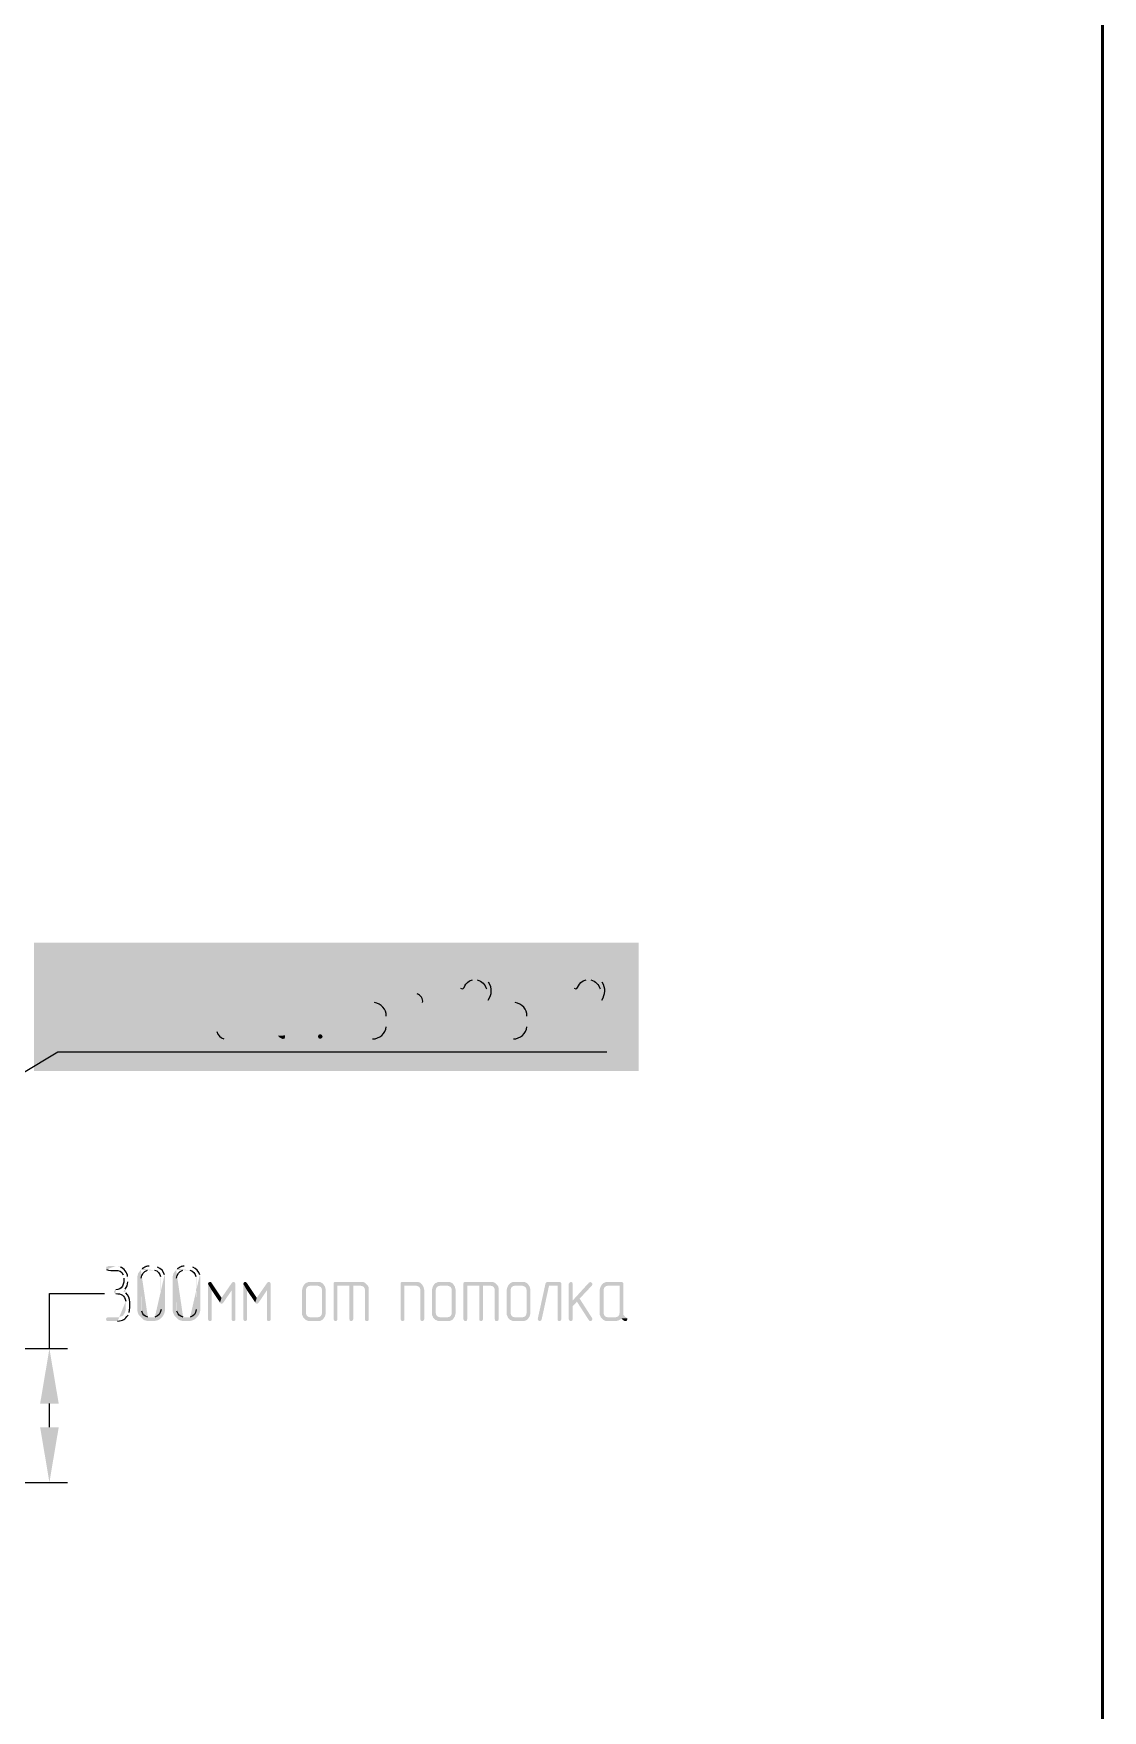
# Model space of a CAD drawing. Header units: millimetres. Extents: x -211 to 10565, y -2293 to 2244.
# Drawn here: x 5433.8 to 5492.1, y -217.3 to -125.8 of the extents above; entities that cross this region are included whole.
import ezdxf

# ---------------------------------------------------------------- set-up
doc = ezdxf.new("R2010")
doc.units = ezdxf.units.MM
doc.layers.add('PDF _Геометрия', color=7, linetype='Continuous')
doc.layers.add('PDF _Сплошная заливка', color=7, linetype='Continuous')

msp = doc.modelspace()

# ---------------------------------------------------------------- hatches: boundary and pattern name
at = {"layer": 'PDF _Сплошная заливка', "transparency": 33554559}
for points in [[(5435.676, -177.158), (5435.592, -177.2), (5435.549, -177.285), (5435.549, -180.015), (5435.57, -180.099), (5435.697, -180.353), (5435.782, -180.438), (5435.846, -180.48), (5435.93, -180.544), (5436.099, -180.628), (5436.184, -180.649), (5436.628, -180.649), (5436.734, -180.628), (5436.988, -180.501), (5437.073, -180.438), (5436.29, -180.396), (5436.205, -180.396), (5436.121, -180.374), (5436.015, -180.311), (5435.888, -180.184), (5435.824, -180.099), (5435.803, -179.994), (5435.803, -177.285), (5435.761, -177.2)], [(5437.157, -177.158), (5437.073, -177.2), (5437.03, -177.285), (5437.03, -180.015), (5437.009, -180.099), (5436.967, -180.184), (5436.882, -180.269), (5436.819, -180.311), (5436.65, -180.396), (5436.29, -180.396), (5437.073, -180.438), (5437.136, -180.353), (5437.179, -180.269), (5437.242, -180.184), (5437.263, -180.099), (5437.284, -179.994), (5437.284, -177.285), (5437.242, -177.2)], [(5439.4, -177.158), (5437.898, -177.158), (5437.813, -177.2), (5437.792, -177.285), (5437.813, -177.37), (5437.919, -177.412), (5438.533, -177.412), (5438.533, -180.544), (5438.575, -180.628), (5438.66, -180.649), (5438.744, -180.628), (5438.744, -180.607), (5438.787, -180.523), (5438.787, -177.412), (5439.422, -177.412), (5439.506, -177.37), (5439.527, -177.285), (5439.485, -177.2)], [(5441.03, -177.158), (5440.141, -177.158), (5440.056, -177.2), (5440.035, -177.285), (5440.035, -180.544), (5440.078, -180.628), (5440.162, -180.649), (5440.247, -180.628), (5440.247, -180.607), (5440.289, -180.523), (5440.289, -179.147), (5441.136, -179.147), (5441.22, -179.126), (5441.305, -179.105), (5441.411, -179.062), (5441.474, -178.999), (5441.559, -178.935), (5440.289, -178.914), (5440.289, -177.412), (5441.03, -177.412), (5441.559, -177.37), (5441.495, -177.327), (5441.411, -177.264), (5441.326, -177.221), (5441.22, -177.179), (5441.136, -177.179)], [(5441.559, -177.37), (5441.03, -177.412), (5441.114, -177.412), (5441.22, -177.454), (5441.305, -177.497), (5441.39, -177.56), (5441.432, -177.624), (5441.495, -177.708), (5441.517, -177.814), (5441.517, -178.512), (5441.495, -178.597), (5441.453, -178.682), (5441.305, -178.83), (5441.22, -178.872), (5441.136, -178.893), (5441.03, -178.914), (5440.289, -178.914), (5441.559, -178.935), (5441.622, -178.872), (5441.665, -178.787), (5441.728, -178.703), (5441.749, -178.618), (5441.77, -178.512), (5441.77, -177.751), (5441.728, -177.624), (5441.686, -177.539), (5441.622, -177.454)], [(5448.161, -177.158), (5448.076, -177.2), (5448.055, -177.285), (5448.055, -178.153), (5447.907, -178.153), (5447.843, -178.216), (5447.801, -178.28), (5447.843, -178.364), (5447.843, -178.385), (5447.928, -178.406), (5448.055, -178.406), (5448.055, -180.544), (5448.076, -180.628), (5448.161, -180.649), (5448.267, -180.628), (5448.267, -180.607), (5448.288, -180.523), (5448.288, -178.406), (5448.669, -178.406), (5448.753, -178.364), (5448.796, -178.28), (5448.753, -178.195), (5448.669, -178.153), (5448.288, -178.153), (5448.288, -177.285), (5448.246, -177.2)], [(5445.854, -178.385), (5445.791, -178.47), (5445.77, -178.555), (5445.749, -178.66), (5445.749, -180.142), (5445.77, -180.247), (5445.791, -180.332), (5445.833, -180.438), (5445.897, -180.501), (5445.981, -180.565), (5446.151, -180.649), (5446.785, -180.649), (5446.891, -180.628), (5446.976, -180.607), (5447.061, -180.544), (5447.124, -180.48), (5447.505, -180.459), (5447.42, -180.417), (5446.256, -180.396), (5446.151, -180.374), (5446.087, -180.332), (5446.024, -180.247), (5446.003, -180.142), (5446.003, -178.66), (5446.024, -178.555), (5446.151, -178.428), (5446.256, -178.406), (5446.997, -178.406)], [(5447.124, -178.153), (5446.256, -178.153), (5446.151, -178.174), (5446.066, -178.195), (5445.981, -178.237), (5445.897, -178.322), (5445.854, -178.385), (5446.997, -178.406), (5446.997, -180.142), (5446.976, -180.247), (5446.934, -180.332), (5446.849, -180.374), (5446.764, -180.396), (5446.256, -180.396), (5447.42, -180.417), (5447.357, -180.374), (5447.293, -180.311), (5447.272, -180.247), (5447.251, -180.142), (5447.251, -178.258), (5447.209, -178.195)], [(5453.62, -178.385), (5453.536, -178.555), (5453.536, -180.247), (5453.557, -180.332), (5453.62, -180.438), (5453.747, -180.565), (5453.917, -180.649), (5454.911, -180.649), (5454.996, -180.607), (5455.017, -180.523), (5454.975, -180.438), (5454.89, -180.396), (5454.022, -180.396), (5453.938, -180.374), (5453.853, -180.332), (5453.79, -180.247), (5453.79, -179.528), (5454.932, -179.528), (5454.996, -179.486), (5455.017, -179.401), (5453.79, -179.274), (5453.79, -178.555), (5453.853, -178.491), (5453.938, -178.428), (5454.022, -178.406), (5454.53, -178.406)], [(5461.344, -178.153), (5461.238, -178.195), (5461.217, -178.28), (5461.217, -178.343), (5461.809, -179.401), (5461.957, -179.655), (5462.465, -180.586), (5462.486, -180.607), (5462.571, -180.649), (5462.677, -180.607), (5462.698, -180.523), (5462.698, -180.459), (5462.106, -179.401), (5461.957, -179.147), (5461.45, -178.216), (5461.428, -178.195)], [(5462.571, -178.153), (5462.508, -178.174), (5462.465, -178.216), (5461.957, -179.147), (5462.106, -179.401), (5462.698, -178.343), (5462.698, -178.28), (5462.677, -178.195)], [(5461.809, -179.401), (5461.217, -180.459), (5461.217, -180.523), (5461.238, -180.607), (5461.344, -180.649), (5461.407, -180.628), (5461.45, -180.586), (5461.957, -179.655)], [(5447.505, -180.459), (5447.124, -180.48), (5447.23, -180.586), (5447.272, -180.607), (5447.357, -180.649), (5447.399, -180.649), (5447.484, -180.628), (5447.505, -180.523)], [(5449.431, -180.396), (5449.515, -180.438), (5449.557, -180.523), (5449.515, -180.607), (5449.431, -180.649), (5449.325, -180.607), (5449.304, -180.523), (5449.325, -180.438), (5449.409, -180.396)], [(5443.4, -193.917), (5443.336, -193.938), (5443.294, -194.023), (5443.506, -194.383), (5443.95, -195.039), (5444.035, -194.785), (5443.484, -193.959), (5443.442, -193.917)], [(5443.294, -194.023), (5443.294, -195.948), (5443.336, -196.033), (5443.4, -196.054), (5443.484, -196.033), (5443.506, -195.948), (5443.506, -194.383)], [(5444.691, -193.917), (5444.669, -193.917), (5444.606, -193.959), (5444.035, -194.785), (5443.95, -195.039), (5443.971, -195.081), (5444.035, -195.102), (5444.077, -195.102), (5444.14, -195.039), (5444.585, -194.383), (5444.796, -194.023), (5444.754, -193.938)], [(5444.796, -194.023), (5444.585, -194.383), (5444.585, -195.948), (5444.606, -196.033), (5444.691, -196.054), (5444.754, -196.033), (5444.775, -196.033), (5444.796, -195.948)], [(5445.325, -193.917), (5445.262, -193.938), (5445.22, -194.023), (5445.431, -194.383), (5445.876, -195.039), (5445.96, -194.785), (5445.41, -193.959), (5445.368, -193.917)], [(5445.22, -194.023), (5445.22, -195.948), (5445.262, -196.033), (5445.325, -196.054), (5445.41, -196.033), (5445.431, -195.948), (5445.431, -194.383)], [(5446.616, -193.917), (5446.595, -193.917), (5446.532, -193.959), (5445.96, -194.785), (5445.876, -195.039), (5445.897, -195.081), (5445.96, -195.102), (5446.003, -195.102), (5446.066, -195.039), (5446.51, -194.383), (5446.722, -194.023), (5446.68, -193.938)], [(5446.722, -194.023), (5446.51, -194.383), (5446.51, -195.948), (5446.532, -196.033), (5446.616, -196.054), (5446.68, -196.033), (5446.701, -196.033), (5446.722, -195.948)], [(5449.304, -193.917), (5448.775, -193.917), (5448.69, -193.959), (5448.626, -193.981), (5448.563, -194.044), (5448.521, -194.108), (5449.304, -194.129), (5449.367, -194.15), (5449.452, -194.192), (5449.494, -194.256), (5449.515, -194.34), (5449.515, -195.631), (5449.494, -195.716), (5449.452, -195.779), (5449.388, -195.822), (5449.304, -195.843), (5448.859, -195.843), (5448.499, -195.864), (5448.626, -195.991), (5448.69, -196.012), (5448.775, -196.054), (5449.367, -196.054), (5449.452, -196.033), (5449.536, -195.991), (5449.6, -195.927), (5449.684, -195.8), (5449.727, -195.631), (5449.727, -194.34), (5449.684, -194.171), (5449.6, -194.044), (5449.536, -193.981), (5449.452, -193.938), (5449.388, -193.917)], [(5451.652, -193.917), (5450.235, -193.917), (5450.171, -193.938), (5450.15, -194.023), (5450.15, -195.948), (5450.192, -196.033), (5450.256, -196.054), (5450.34, -196.033), (5450.362, -195.948), (5450.362, -194.129), (5451.652, -194.129), (5452.012, -194.108), (5451.885, -193.981), (5451.822, -193.938), (5451.737, -193.917)], [(5454.678, -193.917), (5453.895, -193.917), (5453.832, -193.938), (5453.811, -194.023), (5453.811, -195.948), (5453.853, -196.033), (5453.917, -196.054), (5454.001, -196.033), (5454.022, -195.948), (5454.022, -194.129), (5454.678, -194.129), (5455.017, -194.108), (5454.975, -194.044), (5454.911, -193.981), (5454.826, -193.938), (5454.763, -193.917)], [(5456.392, -193.917), (5455.863, -193.917), (5455.779, -193.959), (5455.715, -193.981), (5455.652, -194.044), (5455.609, -194.108), (5456.392, -194.129), (5456.456, -194.15), (5456.54, -194.192), (5456.583, -194.256), (5456.604, -194.34), (5456.604, -195.631), (5456.583, -195.716), (5456.54, -195.779), (5456.477, -195.822), (5456.392, -195.843), (5455.948, -195.843), (5455.588, -195.864), (5455.715, -195.991), (5455.779, -196.012), (5455.863, -196.054), (5456.456, -196.054), (5456.54, -196.033), (5456.625, -195.991), (5456.689, -195.927), (5456.773, -195.8), (5456.815, -195.631), (5456.815, -194.34), (5456.773, -194.171), (5456.689, -194.044), (5456.625, -193.981), (5456.54, -193.938), (5456.477, -193.917)], [(5458.741, -193.917), (5457.323, -193.917), (5457.26, -193.938), (5457.239, -194.023), (5457.239, -195.948), (5457.281, -196.033), (5457.345, -196.054), (5457.429, -196.033), (5457.45, -195.948), (5457.45, -194.129), (5458.741, -194.129), (5459.101, -194.108), (5458.974, -193.981), (5458.91, -193.938), (5458.826, -193.917)], [(5460.476, -193.917), (5459.947, -193.917), (5459.863, -193.959), (5459.799, -193.981), (5459.736, -194.044), (5459.693, -194.108), (5460.476, -194.129), (5460.54, -194.15), (5460.624, -194.192), (5460.667, -194.256), (5460.688, -194.34), (5460.688, -195.631), (5460.667, -195.716), (5460.624, -195.779), (5460.561, -195.822), (5460.476, -195.843), (5460.032, -195.843), (5459.672, -195.864), (5459.799, -195.991), (5459.863, -196.012), (5459.947, -196.054), (5460.54, -196.054), (5460.624, -196.033), (5460.709, -195.991), (5460.772, -195.927), (5460.857, -195.8), (5460.899, -195.631), (5460.899, -194.34), (5460.857, -194.171), (5460.772, -194.044), (5460.709, -193.981), (5460.624, -193.938), (5460.561, -193.917)], [(5462.486, -193.917), (5461.831, -193.917), (5461.767, -193.938), (5461.725, -194.002), (5461.302, -195.927), (5461.302, -195.948), (5461.344, -196.033), (5461.407, -196.054), (5461.471, -196.033), (5461.513, -195.97), (5461.915, -194.129), (5462.381, -194.129), (5462.592, -194.023), (5462.592, -194.002), (5462.55, -193.938)], [(5462.592, -194.023), (5462.381, -194.129), (5462.381, -195.948), (5462.402, -196.033), (5462.486, -196.054), (5462.55, -196.033), (5462.592, -195.948)], [(5463.1, -193.917), (5463.037, -193.959), (5462.994, -194.023), (5462.994, -195.948), (5463.037, -196.033), (5463.1, -196.054), (5463.185, -196.033), (5463.206, -195.948), (5463.206, -195.25), (5463.439, -194.996), (5463.206, -194.933), (5463.206, -194.023), (5463.185, -193.938)], [(5464.179, -193.917), (5464.095, -193.959), (5463.206, -194.933), (5463.439, -194.996), (5464.095, -196.012), (5464.116, -196.033), (5464.179, -196.054), (5464.243, -196.033), (5464.285, -195.948), (5464.264, -195.885), (5463.587, -194.827), (5464.264, -194.108), (5464.285, -194.023), (5464.243, -193.959)], [(5465.872, -193.917), (5465.026, -193.917), (5464.941, -193.959), (5464.878, -193.981), (5464.814, -194.044), (5464.772, -194.108), (5465.766, -194.129), (5465.766, -195.631), (5465.745, -195.716), (5465.703, -195.779), (5465.639, -195.822), (5465.555, -195.843), (5465.11, -195.843), (5466.126, -195.843), (5466.063, -195.822), (5466.02, -195.758), (5465.978, -195.716), (5465.978, -194.002), (5465.936, -193.938)], [(5448.521, -194.108), (5448.478, -194.192), (5448.457, -194.256), (5448.436, -194.34), (5448.436, -195.716), (5448.478, -195.8), (5448.499, -195.864), (5448.859, -195.843), (5448.775, -195.822), (5448.711, -195.779), (5448.669, -195.716), (5448.648, -195.631), (5448.648, -194.34), (5448.669, -194.256), (5448.711, -194.192), (5448.775, -194.15), (5448.859, -194.129), (5449.304, -194.129)], [(5451.229, -194.129), (5451.018, -194.129), (5451.018, -195.948), (5451.039, -196.033), (5451.123, -196.054), (5451.187, -196.033), (5451.229, -195.948)], [(5452.012, -194.108), (5451.652, -194.129), (5451.737, -194.15), (5451.8, -194.192), (5451.843, -194.256), (5451.864, -194.34), (5451.864, -195.948), (5451.885, -196.033), (5451.97, -196.054), (5452.054, -196.033), (5452.076, -195.948), (5452.076, -194.256), (5452.054, -194.171)], [(5455.017, -194.108), (5454.678, -194.129), (5454.742, -194.15), (5454.826, -194.192), (5454.869, -194.256), (5454.89, -194.34), (5454.89, -195.948), (5454.911, -196.033), (5454.996, -196.054), (5455.059, -196.033), (5455.101, -195.948), (5455.101, -194.34), (5455.059, -194.171)], [(5455.609, -194.108), (5455.567, -194.192), (5455.546, -194.256), (5455.525, -194.34), (5455.525, -195.716), (5455.567, -195.8), (5455.588, -195.864), (5455.948, -195.843), (5455.863, -195.822), (5455.8, -195.779), (5455.757, -195.716), (5455.736, -195.631), (5455.736, -194.34), (5455.757, -194.256), (5455.8, -194.192), (5455.863, -194.15), (5455.948, -194.129), (5456.392, -194.129)], [(5458.318, -194.129), (5458.106, -194.129), (5458.106, -195.948), (5458.127, -196.033), (5458.212, -196.054), (5458.276, -196.033), (5458.318, -195.948)], [(5459.101, -194.108), (5458.741, -194.129), (5458.826, -194.15), (5458.889, -194.192), (5458.932, -194.256), (5458.953, -194.34), (5458.953, -195.948), (5458.974, -196.033), (5459.058, -196.054), (5459.143, -196.033), (5459.164, -195.948), (5459.164, -194.256), (5459.143, -194.171)], [(5459.693, -194.108), (5459.651, -194.192), (5459.63, -194.256), (5459.609, -194.34), (5459.609, -195.716), (5459.651, -195.8), (5459.672, -195.864), (5460.032, -195.843), (5459.947, -195.822), (5459.884, -195.779), (5459.841, -195.716), (5459.82, -195.631), (5459.82, -194.34), (5459.841, -194.256), (5459.884, -194.192), (5459.947, -194.15), (5460.032, -194.129), (5460.476, -194.129)], [(5464.772, -194.108), (5464.729, -194.192), (5464.708, -194.256), (5464.687, -194.34), (5464.687, -195.716), (5464.729, -195.8), (5464.751, -195.864), (5464.878, -195.991), (5464.941, -196.012), (5465.026, -196.054), (5465.576, -196.054), (5465.661, -196.033), (5465.724, -196.012), (5465.809, -195.97), (5465.872, -195.906), (5466.19, -195.906), (5466.126, -195.843), (5465.11, -195.843), (5465.026, -195.822), (5464.962, -195.779), (5464.92, -195.716), (5464.899, -195.631), (5464.899, -194.34), (5464.92, -194.256), (5464.962, -194.192), (5465.026, -194.15), (5465.11, -194.129), (5465.766, -194.129)], [(5466.19, -195.906), (5465.872, -195.906), (5465.893, -195.948), (5465.957, -195.991), (5465.978, -196.012), (5466.063, -196.054), (5466.084, -196.054), (5466.168, -196.033), (5466.19, -195.948)]]:
    msp.add_hatch(color=256, dxfattribs=at).paths.add_polyline_path(points)
h = msp.add_hatch(color=256, dxfattribs=at)
h.paths.add_polyline_path([(5452.901, -177.158), (5451.652, -177.158), (5451.568, -177.2), (5451.547, -177.285), (5451.547, -178.809), (5451.589, -178.893), (5451.674, -178.914), (5452.393, -178.914), (5452.478, -178.935), (5452.647, -179.062), (5452.71, -179.126), (5452.753, -179.211), (5452.774, -179.295), (5452.795, -179.401), (5452.795, -179.909), (5452.774, -179.994), (5452.753, -180.099), (5452.71, -180.184), (5452.647, -180.247), (5452.562, -180.311), (5452.393, -180.396), (5451.652, -180.396), (5451.568, -180.438), (5451.547, -180.523), (5451.568, -180.607), (5451.674, -180.649), (5452.287, -180.649)], flags=0)
h.paths.add_polyline_path([(5453.028, -179.994), (5453.028, -179.401)], flags=0)
h.paths.add_polyline_path([(5452.393, -178.66), (5451.8, -178.66), (5451.8, -177.412), (5452.922, -177.412), (5453.007, -177.37), (5453.028, -177.285), (5452.985, -177.2)], flags=0)
h = msp.add_hatch(color=256, dxfattribs=at)
h.paths.add_polyline_path([(5458.466, -177.412), (5457.852, -177.412), (5457.895, -177.412), (5458, -177.433)], flags=0)
h.paths.add_polyline_path([(5458.508, -177.92), (5458.508, -178.11), (5458.487, -178.195), (5458.445, -178.301), (5458.381, -178.385), (5457.027, -180.459), (5457.006, -180.523), (5457.048, -180.607), (5457.133, -180.649), (5458.614, -180.649), (5458.699, -180.607), (5458.741, -180.523), (5458.699, -180.438), (5458.614, -180.396), (5457.366, -180.396), (5458.593, -178.533)], flags=0)
h.paths.add_polyline_path([(5458.614, -177.56), (5458.551, -177.475)], flags=0)
h = msp.add_hatch(color=256, dxfattribs=at)
h.paths.add_polyline_path([(5457.831, -177.158), (5457.747, -177.158), (5457.641, -177.179), (5457.556, -177.2), (5457.471, -177.243), (5457.387, -177.306), (5457.323, -177.348), (5457.196, -177.475), (5457.133, -177.56), (5457.091, -177.645), (5457.048, -177.751), (5457.048, -177.793), (5457.091, -177.877)], flags=0)
h.paths.add_polyline_path([(5457.747, -177.433), (5457.852, -177.412), (5458.466, -177.412), (5458.297, -177.285), (5458.127, -177.2), (5458.022, -177.179), (5457.937, -177.158)], flags=0)
h = msp.add_hatch(color=256, dxfattribs=at)
h.paths.add_polyline_path([(5460.582, -177.158), (5459.334, -177.158), (5459.249, -177.2), (5459.228, -177.285), (5459.228, -178.809), (5459.27, -178.893), (5459.355, -178.914), (5460.074, -178.914), (5460.159, -178.935), (5460.328, -179.062), (5460.392, -179.126), (5460.434, -179.211), (5460.455, -179.295), (5460.476, -179.401), (5460.476, -179.909), (5460.455, -179.994), (5460.434, -180.099), (5460.392, -180.184), (5460.328, -180.247), (5460.243, -180.311), (5460.074, -180.396), (5459.334, -180.396), (5459.249, -180.438), (5459.228, -180.523), (5459.249, -180.607), (5459.355, -180.649), (5459.968, -180.649)], flags=0)
h.paths.add_polyline_path([(5460.709, -179.994), (5460.709, -179.401)], flags=0)
h.paths.add_polyline_path([(5460.074, -178.66), (5459.482, -178.66), (5459.482, -177.412), (5460.603, -177.412), (5460.688, -177.37), (5460.709, -177.285), (5460.667, -177.2)], flags=0)
h = msp.add_hatch(color=256, dxfattribs=at)
h.paths.add_polyline_path([(5464.666, -177.412), (5464.052, -177.412), (5464.095, -177.412), (5464.2, -177.433)], flags=0)
h.paths.add_polyline_path([(5464.708, -177.92), (5464.708, -178.11), (5464.687, -178.195), (5464.645, -178.301), (5464.581, -178.385), (5463.227, -180.459), (5463.206, -180.523), (5463.248, -180.607), (5463.333, -180.649), (5464.814, -180.649), (5464.899, -180.607), (5464.941, -180.523), (5464.899, -180.438), (5464.814, -180.396), (5463.566, -180.396), (5464.793, -178.533)], flags=0)
h.paths.add_polyline_path([(5464.814, -177.56), (5464.751, -177.475)], flags=0)
h = msp.add_hatch(color=256, dxfattribs=at)
h.paths.add_polyline_path([(5464.031, -177.158), (5463.947, -177.158), (5463.841, -177.179), (5463.756, -177.2), (5463.671, -177.243), (5463.587, -177.306), (5463.523, -177.348), (5463.396, -177.475), (5463.333, -177.56), (5463.291, -177.645), (5463.248, -177.751), (5463.248, -177.793), (5463.291, -177.877)], flags=0)
h.paths.add_polyline_path([(5463.947, -177.433), (5464.052, -177.412), (5464.666, -177.412), (5464.497, -177.285), (5464.327, -177.2), (5464.222, -177.179), (5464.137, -177.158)], flags=0)
h = msp.add_hatch(color=256, dxfattribs=at)
h.paths.add_polyline_path([(5445.135, -178.153), (5444.267, -178.153), (5444.162, -178.174), (5444.077, -178.195), (5443.992, -178.237), (5443.908, -178.322), (5443.865, -178.385), (5443.781, -178.555), (5443.781, -180.247)], flags=0)
h.paths.add_polyline_path([(5444.162, -180.649), (5445.156, -180.649), (5445.241, -180.607), (5445.262, -180.523), (5445.22, -180.438), (5445.135, -180.396), (5444.267, -180.396), (5444.183, -180.374), (5444.098, -180.332), (5444.035, -180.247), (5444.035, -178.555), (5444.098, -178.491), (5444.183, -178.428), (5444.267, -178.406), (5445.156, -178.406), (5445.241, -178.364), (5445.262, -178.28), (5445.22, -178.195)], flags=0)
h = msp.add_hatch(color=256, dxfattribs=at)
h.paths.add_polyline_path([(5454.53, -178.153), (5454.022, -178.153), (5453.917, -178.174), (5453.832, -178.195), (5453.663, -178.322), (5453.62, -178.385), (5454.53, -178.406), (5454.615, -178.428), (5454.699, -178.491), (5454.763, -178.555), (5454.784, -178.66), (5454.784, -179.274), (5453.79, -179.274), (5455.017, -179.401), (5455.017, -178.66)], flags=0)
h.paths.add_polyline_path([(5454.721, -178.195), (5454.636, -178.174)], flags=0)
h = msp.add_hatch(color=256, dxfattribs=at)
h.paths.add_polyline_path([(5438.258, -193.049), (5437.835, -193.049), (5437.835, -193.071), (5437.75, -193.092), (5437.729, -193.176), (5437.75, -193.24)], flags=0)
h.paths.add_polyline_path([(5438.66, -193.536), (5438.702, -193.705)], flags=0)
h.paths.add_polyline_path([(5438.258, -194.34), (5438.194, -194.383), (5438.152, -194.446), (5438.194, -194.531), (5438.258, -194.552)], flags=0)
h.paths.add_polyline_path([(5438.808, -194.975), (5438.808, -195.419), (5438.787, -195.504), (5438.766, -195.568), (5438.723, -195.652), (5438.681, -195.716), (5438.618, -195.779), (5438.533, -195.8), (5438.469, -195.843), (5437.835, -195.843), (5437.75, -195.885), (5437.729, -195.948), (5437.75, -196.033), (5437.835, -196.054), (5438.364, -196.054)], flags=0)
h.paths.add_polyline_path([(5438.935, -195.737), (5438.956, -195.673), (5438.998, -195.589)], flags=0)
h.paths.add_polyline_path([(5438.808, -194.51), (5438.744, -194.467), (5438.66, -194.425), (5438.702, -194.404), (5438.766, -194.319)], flags=0)
h.paths.add_polyline_path([(5438.914, -193.917), (5438.914, -193.705), (5438.893, -193.621)], flags=0)
h.paths.add_polyline_path([(5438.512, -193.113), (5438.448, -193.071), (5438.364, -193.071)], flags=0)
h = msp.add_hatch(color=256, dxfattribs=at)
h.paths.add_polyline_path([(5440.31, -193.049), (5440.078, -193.049)], flags=0)
h.paths.add_polyline_path([(5439.697, -193.198), (5439.633, -193.261), (5440.31, -193.282), (5440.374, -193.282)], flags=0)
h.paths.add_polyline_path([(5440.712, -193.621), (5440.734, -193.705), (5440.734, -195.419)], flags=0)
h.paths.add_polyline_path([(5440.395, -195.843), (5440.078, -195.843), (5440.755, -195.864), (5440.818, -195.8), (5440.861, -195.737), (5440.903, -195.652), (5440.924, -195.589), (5440.945, -195.504), (5440.945, -193.621), (5440.924, -193.536)], flags=0)
h.paths.add_polyline_path([(5440.543, -193.113), (5440.48, -193.092), (5440.395, -193.071)], flags=0)
h = msp.add_hatch(color=256, dxfattribs=at)
h.paths.add_polyline_path([(5442.236, -193.049), (5442.003, -193.049)], flags=0)
h.paths.add_polyline_path([(5441.622, -193.198), (5441.559, -193.261), (5442.236, -193.282), (5442.299, -193.282)], flags=0)
h.paths.add_polyline_path([(5442.638, -193.621), (5442.659, -193.705), (5442.659, -195.419)], flags=0)
h.paths.add_polyline_path([(5442.321, -195.843), (5442.003, -195.843), (5442.68, -195.864), (5442.744, -195.8), (5442.786, -195.737), (5442.828, -195.652), (5442.85, -195.589), (5442.871, -195.504), (5442.871, -193.621), (5442.85, -193.536)], flags=0)
h.paths.add_polyline_path([(5442.469, -193.113), (5442.405, -193.092), (5442.321, -193.071)], flags=0)
h = msp.add_hatch(color=256, dxfattribs=at)
h.paths.add_polyline_path([(5439.633, -193.261), (5439.591, -193.303), (5439.527, -193.388), (5439.485, -193.452), (5439.443, -193.621), (5439.443, -195.504), (5439.464, -195.589), (5439.485, -195.652), (5439.527, -195.737), (5439.76, -195.97), (5439.845, -196.012), (5439.929, -196.033), (5439.993, -196.054), (5440.374, -196.054), (5440.458, -196.033), (5440.543, -196.012), (5440.628, -195.97), (5440.691, -195.927), (5440.755, -195.864), (5440.078, -195.843), (5440.014, -195.843)], flags=0)
h.paths.add_polyline_path([(5439.676, -195.504), (5439.654, -195.419), (5439.654, -193.705)], flags=0)
h.paths.add_polyline_path([(5439.993, -193.282), (5440.31, -193.282)], flags=0)
h = msp.add_hatch(color=256, dxfattribs=at)
h.paths.add_polyline_path([(5441.559, -193.261), (5441.517, -193.303), (5441.453, -193.388), (5441.411, -193.452), (5441.368, -193.621), (5441.368, -195.504), (5441.39, -195.589), (5441.411, -195.652), (5441.453, -195.737), (5441.686, -195.97), (5441.77, -196.012), (5441.855, -196.033), (5441.919, -196.054), (5442.299, -196.054), (5442.469, -196.012), (5442.553, -195.97), (5442.617, -195.927), (5442.68, -195.864), (5442.003, -195.843), (5441.94, -195.843)], flags=0)
h.paths.add_polyline_path([(5441.601, -195.504), (5441.58, -195.419), (5441.58, -193.705)], flags=0)
h.paths.add_polyline_path([(5441.919, -193.282), (5442.236, -193.282)], flags=0)

# ---------------------------------------------------------------- linework, layer by layer
at = {"layer": 'PDF _Геометрия', "lineweight": 50}
msp.add_lwpolyline([(5097.067, -361.254), (5097.067, -74.34), (5492.132, -74.34), (5492.132, -361.254)], close=True, dxfattribs=at)
at = {"layer": 'PDF _Геометрия', "lineweight": 25}
for points in [[(5421.224, -189.685), (5435.105, -181.348), (5465.068, -181.348)], [(5434.639, -197.557), (5434.639, -194.552), (5437.644, -194.552)], [(5429.116, -197.557), (5435.634, -197.557)], [(5434.639, -201.852), (5434.639, -200.561)], [(5429.116, -204.857), (5435.634, -204.857)]]:
    msp.add_lwpolyline(points, dxfattribs=at)
for points in [[(5457.091, -177.877), (5457.36, -178.077), (5457.22, -177.512), (5457.747, -177.433)], [(5458, -177.433), (5458.248, -177.484), (5458.424, -177.691), (5458.508, -177.92)], [(5458.593, -178.533), (5458.807, -178.194), (5458.832, -177.909), (5458.614, -177.56)], [(5463.291, -177.877), (5463.56, -178.077), (5463.42, -177.512), (5463.947, -177.433)], [(5464.2, -177.433), (5464.448, -177.484), (5464.624, -177.691), (5464.708, -177.92)], [(5464.793, -178.533), (5465.007, -178.194), (5465.032, -177.909), (5464.814, -177.56)], [(5455.017, -178.66), (5455.044, -178.46), (5454.908, -178.26), (5454.721, -178.195)], [(5453.028, -179.401), (5453.05, -179.034), (5452.745, -178.714), (5452.393, -178.66)], [(5460.709, -179.401), (5460.731, -179.034), (5460.427, -178.714), (5460.074, -178.66)], [(5443.781, -180.247), (5443.811, -180.444), (5443.988, -180.58), (5444.162, -180.649)], [(5452.287, -180.649), (5452.645, -180.655), (5453.001, -180.361), (5453.028, -179.994)], [(5459.968, -180.649), (5460.327, -180.655), (5460.683, -180.361), (5460.709, -179.994)], [(5437.75, -193.24), (5438.026, -193.397), (5438.516, -193.104), (5438.66, -193.536)], [(5438.893, -193.621), (5438.926, -193.426), (5438.692, -193.148), (5438.512, -193.113)], [(5440.078, -193.049), (5439.803, -193.109), (5440.005, -193.015), (5439.697, -193.198)], [(5440.924, -193.536), (5440.885, -193.336), (5440.729, -193.188), (5440.543, -193.113)], [(5442.003, -193.049), (5441.729, -193.109), (5441.931, -193.015), (5441.622, -193.198)], [(5442.85, -193.536), (5442.81, -193.336), (5442.654, -193.188), (5442.469, -193.113)], [(5438.702, -193.705), (5438.749, -193.985), (5438.599, -194.38), (5438.258, -194.34)], [(5438.766, -194.319), (5438.852, -194.208), (5438.928, -194.061), (5438.914, -193.917)], [(5439.654, -193.705), (5439.698, -193.497), (5439.763, -193.333), (5439.993, -193.282)], [(5440.374, -193.282), (5440.545, -193.295), (5440.683, -193.463), (5440.712, -193.621)], [(5441.58, -193.705), (5441.624, -193.497), (5441.688, -193.333), (5441.919, -193.282)], [(5442.299, -193.282), (5442.47, -193.295), (5442.609, -193.463), (5442.638, -193.621)], [(5438.258, -194.552), (5438.577, -194.558), (5438.748, -194.646), (5438.808, -194.975)], [(5438.998, -195.589), (5439.023, -195.233), (5439.105, -194.781), (5438.808, -194.51)], [(5438.364, -196.054), (5438.685, -196.042), (5438.751, -195.954), (5438.935, -195.737)], [(5440.014, -195.843), (5439.799, -195.741), (5439.769, -195.766), (5439.676, -195.504)], [(5440.734, -195.419), (5440.676, -195.699), (5440.626, -195.71), (5440.395, -195.843)], [(5441.94, -195.843), (5441.725, -195.741), (5441.695, -195.766), (5441.601, -195.504)], [(5442.659, -195.419), (5442.602, -195.699), (5442.552, -195.71), (5442.321, -195.843)]]:
    msp.add_open_spline(points, degree=3, dxfattribs=at)
at = {"layer": 'PDF _Сплошная заливка', "color": 7, "lineweight": 25, "true_color": 0xffffff, "transparency": 33554559}
for points in [[(5433.793, -175.402), (5433.793, -182.406), (5466.803, -175.402)], [(5433.793, -182.406), (5466.803, -175.402), (5466.803, -182.406)]]:
    msp.add_solid(points, dxfattribs=at)
at = {"layer": 'PDF _Сплошная заливка', "lineweight": 25, "transparency": 33554559}
for points in [[(5434.132, -200.561), (5435.147, -200.561), (5434.639, -197.557)], [(5434.132, -201.852), (5435.147, -201.852), (5434.639, -204.857)]]:
    msp.add_solid(points, dxfattribs=at)

doc.saveas('drawing.dxf')
